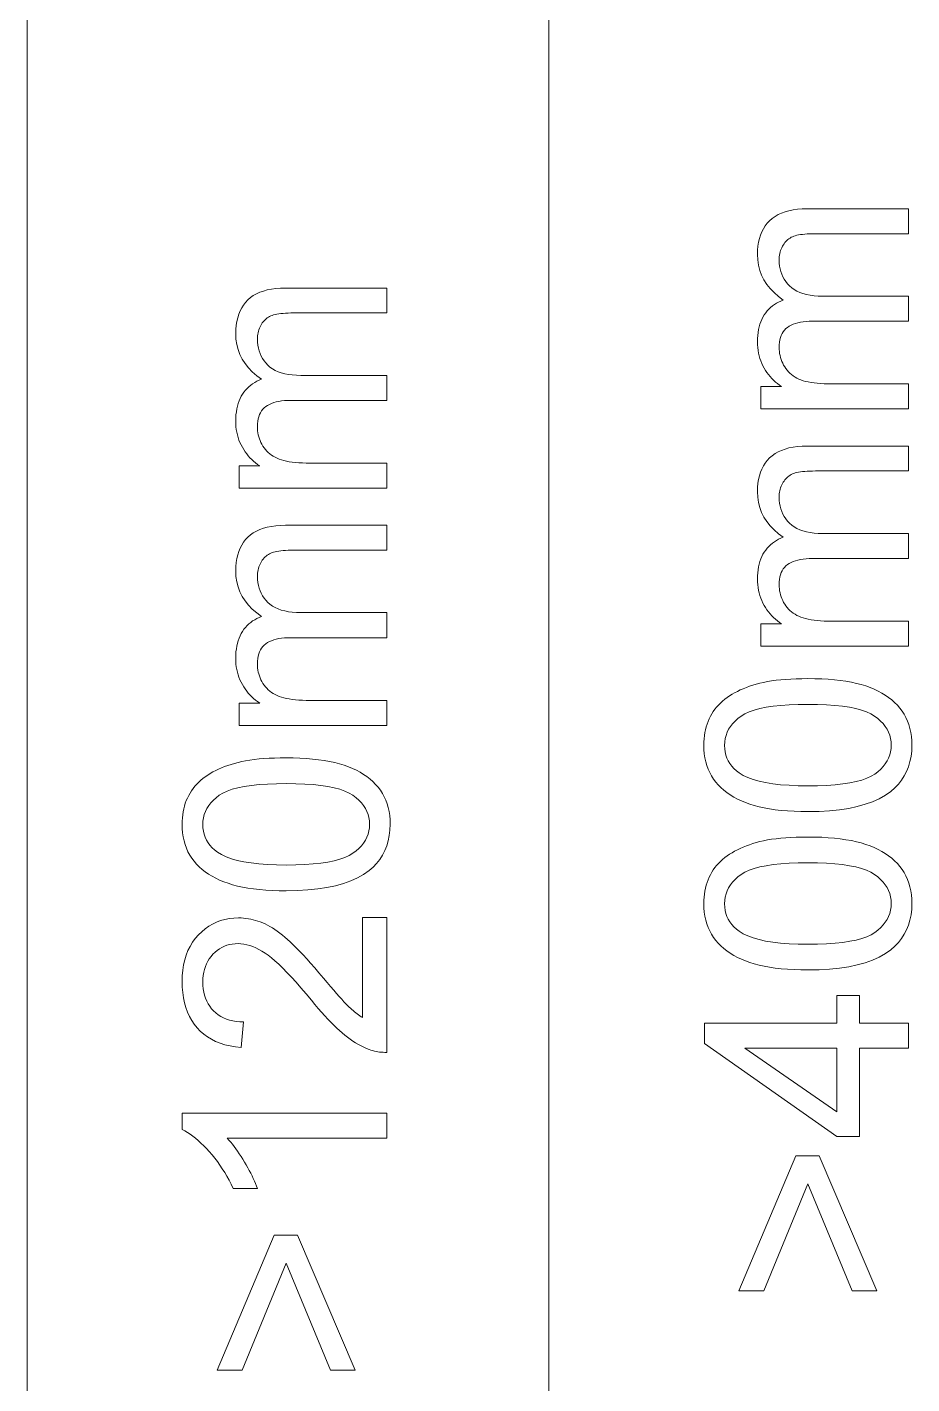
# Model space of a CAD drawing. Extents: x 23 to 417, y 3 to 294.
# Drawn here: x 189.83 to 194.17, y 16.62 to 23.27 of the extents above; entities that cross this region are included whole.
import ezdxf

# ---------------------------------------------------------------- set-up
doc = ezdxf.new("R2010")
doc.units = 0

msp = doc.modelspace()

# ---------------------------------------------------------------- linework, layer by layer
at = {"color": 7, "lineweight": 13}
for p, q in [((189.8308, 10.2717), (189.8308, 50.2717)), ((192.3915, 10.2717), (192.3915, 50.2717))]:
    msp.add_line(p, q, dxfattribs=at)
for points in [[(194.1562, 21.3986), (193.4317, 21.3986), (193.4317, 21.5084), (193.5334, 21.5084), (193.523, 21.5155), (193.5129, 21.523), (193.5033, 21.5309), (193.4942, 21.5393), (193.4854, 21.5482), (193.477, 21.5575), (193.4691, 21.5672), (193.4616, 21.5774), (193.4545, 21.588), (193.4478, 21.5991), (193.4416, 21.6106), (193.4361, 21.6224), (193.4313, 21.6345), (193.427, 21.6469), (193.4235, 21.6597), (193.4206, 21.6727), (193.4183, 21.6861), (193.4167, 21.6998), (193.4157, 21.7138), (193.4154, 21.7281), (193.4157, 21.7439), (193.4167, 21.7591), (193.4184, 21.7738), (193.4207, 21.7878), (193.4237, 21.8013), (193.4274, 21.8142), (193.4318, 21.8266), (193.4368, 21.8383), (193.4425, 21.8495), (193.4488, 21.8601), (193.4558, 21.8701), (193.4632, 21.8794), (193.4713, 21.8882), (193.4798, 21.8964), (193.4889, 21.904), (193.4985, 21.9109), (193.5086, 21.9173), (193.5193, 21.923), (193.5305, 21.9282), (193.5423, 21.9327), (193.5182, 21.9504), (193.4966, 21.9692), (193.4776, 21.9889), (193.4611, 22.0098), (193.4471, 22.0316), (193.4357, 22.0545), (193.4268, 22.0784), (193.4205, 22.1034), (193.4167, 22.1294), (193.4154, 22.1564), (193.416, 22.1775), (193.4178, 22.1976), (193.4208, 22.2166), (193.4249, 22.2347), (193.4303, 22.2518), (193.4369, 22.2679), (193.4446, 22.2829), (193.4536, 22.297), (193.4637, 22.3101), (193.4751, 22.3222), (193.4877, 22.3332), (193.5015, 22.3431), (193.5167, 22.3518), (193.5331, 22.3593), (193.5509, 22.3657), (193.5699, 22.3709), (193.5902, 22.375), (193.6118, 22.3779), (193.6347, 22.3796), (193.6589, 22.3802), (194.1562, 22.3802), (194.1562, 22.2581), (193.6998, 22.2581), (193.6855, 22.258), (193.672, 22.2576), (193.6593, 22.257), (193.6475, 22.2562), (193.6365, 22.2551), (193.6263, 22.2538), (193.6169, 22.2522), (193.6084, 22.2504), (193.6006, 22.2484), (193.5938, 22.2461), (193.5874, 22.2436), (193.5813, 22.2406), (193.5755, 22.2372), (193.5699, 22.2335), (193.5645, 22.2293), (193.5594, 22.2248), (193.5546, 22.2199), (193.55, 22.2146), (193.5457, 22.2089), (193.5416, 22.2028), (193.5378, 22.1964), (193.5345, 22.1898), (193.5315, 22.183), (193.5289, 22.176), (193.5267, 22.1687), (193.525, 22.1612), (193.5236, 22.1536), (193.5226, 22.1456), (193.522, 22.1375), (193.5218, 22.1292), (193.5223, 22.1141), (193.5238, 22.0996), (193.5264, 22.0857), (193.5299, 22.0722), (193.5345, 22.0592), (193.5401, 22.0468), (193.5467, 22.0349), (193.5543, 22.0235), (193.563, 22.0126), (193.5726, 22.0023), (193.5834, 21.9927), (193.5954, 21.9841), (193.6086, 21.9765), (193.623, 21.97), (193.6387, 21.9644), (193.6556, 21.9599), (193.6737, 21.9564), (193.693, 21.9538), (193.7135, 21.9523), (193.7353, 21.9518), (194.1562, 21.9518), (194.1562, 21.829), (193.6855, 21.829), (193.6695, 21.8287), (193.6544, 21.8278), (193.6401, 21.8263), (193.6266, 21.8242), (193.6139, 21.8215), (193.602, 21.8182), (193.591, 21.8143), (193.5807, 21.8098), (193.5713, 21.8047), (193.5627, 21.799), (193.5549, 21.7926), (193.548, 21.7855), (193.5419, 21.7776), (193.5365, 21.7689), (193.532, 21.7594), (193.5283, 21.7492), (193.5255, 21.7383), (193.5234, 21.7265), (193.5222, 21.714), (193.5218, 21.7008), (193.5221, 21.6905), (193.5229, 21.6804), (193.5242, 21.6704), (193.5262, 21.6606), (193.5286, 21.6509), (193.5316, 21.6414), (193.5352, 21.632), (193.5393, 21.6229), (193.5439, 21.6138), (193.5491, 21.6049), (193.5548, 21.5964), (193.561, 21.5883), (193.5677, 21.5807), (193.575, 21.5736), (193.5827, 21.567), (193.5909, 21.5609), (193.5996, 21.5552), (193.6089, 21.55), (193.6186, 21.5454), (193.6289, 21.5412), (193.6399, 21.5374), (193.6517, 21.534), (193.6646, 21.5311), (193.6783, 21.5285), (193.693, 21.5263), (193.7086, 21.5245), (193.7251, 21.5232), (193.7426, 21.5222), (193.761, 21.5216), (193.7803, 21.5214), (194.1562, 21.5214)], [(191.5955, 21.0101), (190.871, 21.0101), (190.871, 21.12), (190.9727, 21.12), (190.9623, 21.127), (190.9522, 21.1345), (190.9426, 21.1424), (190.9335, 21.1508), (190.9247, 21.1597), (190.9163, 21.169), (190.9084, 21.1787), (190.9009, 21.1889), (190.8938, 21.1996), (190.8871, 21.2107), (190.8809, 21.2222), (190.8754, 21.2339), (190.8706, 21.2461), (190.8663, 21.2585), (190.8628, 21.2712), (190.8599, 21.2843), (190.8576, 21.2976), (190.856, 21.3113), (190.855, 21.3253), (190.8547, 21.3396), (190.855, 21.3554), (190.856, 21.3706), (190.8577, 21.3853), (190.86, 21.3994), (190.863, 21.4128), (190.8667, 21.4258), (190.8711, 21.4381), (190.8761, 21.4498), (190.8818, 21.461), (190.8881, 21.4716), (190.8951, 21.4816), (190.9025, 21.491), (190.9106, 21.4998), (190.9191, 21.5079), (190.9282, 21.5155), (190.9378, 21.5225), (190.9479, 21.5288), (190.9586, 21.5346), (190.9698, 21.5397), (190.9816, 21.5442), (190.9575, 21.5619), (190.9359, 21.5807), (190.9169, 21.6005), (190.9004, 21.6213), (190.8864, 21.6431), (190.875, 21.666), (190.8661, 21.69), (190.8598, 21.7149), (190.856, 21.7409), (190.8547, 21.768), (190.8553, 21.789), (190.8571, 21.8091), (190.8601, 21.8282), (190.8642, 21.8462), (190.8696, 21.8633), (190.8762, 21.8794), (190.8839, 21.8945), (190.8929, 21.9085), (190.903, 21.9216), (190.9144, 21.9337), (190.927, 21.9447), (190.9408, 21.9546), (190.956, 21.9633), (190.9724, 21.9708), (190.9902, 21.9772), (191.0092, 21.9824), (191.0295, 21.9865), (191.0511, 21.9894), (191.074, 21.9911), (191.0982, 21.9917), (191.5955, 21.9917), (191.5955, 21.8696), (191.1391, 21.8696), (191.1248, 21.8695), (191.1113, 21.8691), (191.0986, 21.8685), (191.0868, 21.8677), (191.0758, 21.8666), (191.0656, 21.8653), (191.0562, 21.8638), (191.0477, 21.862), (191.0399, 21.8599), (191.0331, 21.8577), (191.0267, 21.8551), (191.0206, 21.8521), (191.0148, 21.8488), (191.0092, 21.845), (191.0038, 21.8409), (190.9987, 21.8363), (190.9939, 21.8314), (190.9893, 21.8261), (190.985, 21.8204), (190.9809, 21.8144), (190.9771, 21.808), (190.9738, 21.8014), (190.9708, 21.7945), (190.9682, 21.7875), (190.966, 21.7803), (190.9643, 21.7728), (190.9629, 21.7651), (190.9619, 21.7572), (190.9613, 21.749), (190.9611, 21.7407), (190.9616, 21.7257), (190.9631, 21.7112), (190.9657, 21.6972), (190.9692, 21.6837), (190.9738, 21.6708), (190.9794, 21.6583), (190.986, 21.6464), (190.9936, 21.635), (191.0023, 21.6242), (191.0119, 21.6138), (191.0227, 21.6042), (191.0347, 21.5956), (191.0479, 21.5881), (191.0623, 21.5815), (191.078, 21.576), (191.0949, 21.5714), (191.113, 21.5679), (191.1323, 21.5654), (191.1528, 21.5638), (191.1746, 21.5633), (191.5955, 21.5633), (191.5955, 21.4406), (191.1248, 21.4406), (191.1088, 21.4403), (191.0937, 21.4394), (191.0794, 21.4379), (191.0659, 21.4358), (191.0532, 21.433), (191.0413, 21.4297), (191.0303, 21.4258), (191.02, 21.4213), (191.0106, 21.4162), (191.002, 21.4105), (190.9942, 21.4042), (190.9873, 21.397), (190.9812, 21.3891), (190.9758, 21.3804), (190.9713, 21.371), (190.9676, 21.3608), (190.9648, 21.3498), (190.9627, 21.3381), (190.9615, 21.3256), (190.9611, 21.3123), (190.9614, 21.302), (190.9622, 21.2919), (190.9635, 21.2819), (190.9655, 21.2721), (190.9679, 21.2624), (190.9709, 21.2529), (190.9745, 21.2436), (190.9786, 21.2344), (190.9832, 21.2254), (190.9884, 21.2165), (190.9941, 21.2079), (191.0003, 21.1998), (191.007, 21.1923), (191.0143, 21.1852), (191.022, 21.1785), (191.0302, 21.1724), (191.0389, 21.1667), (191.0482, 21.1616), (191.0579, 21.1569), (191.0682, 21.1527), (191.0792, 21.1489), (191.091, 21.1456), (191.1039, 21.1426), (191.1176, 21.14), (191.1323, 21.1379), (191.1479, 21.1361), (191.1644, 21.1347), (191.1819, 21.1337), (191.2003, 21.1331), (191.2196, 21.1329), (191.5955, 21.1329)], [(194.1562, 20.2349), (193.4317, 20.2349), (193.4317, 20.3447), (193.5334, 20.3447), (193.523, 20.3518), (193.5129, 20.3593), (193.5033, 20.3672), (193.4942, 20.3756), (193.4854, 20.3844), (193.477, 20.3937), (193.4691, 20.4035), (193.4616, 20.4137), (193.4545, 20.4243), (193.4478, 20.4354), (193.4416, 20.4469), (193.4361, 20.4587), (193.4313, 20.4708), (193.427, 20.4832), (193.4235, 20.496), (193.4206, 20.509), (193.4183, 20.5224), (193.4167, 20.5361), (193.4157, 20.5501), (193.4154, 20.5644), (193.4157, 20.5802), (193.4167, 20.5954), (193.4184, 20.61), (193.4207, 20.6241), (193.4237, 20.6376), (193.4274, 20.6505), (193.4318, 20.6628), (193.4368, 20.6746), (193.4425, 20.6858), (193.4488, 20.6964), (193.4558, 20.7063), (193.4632, 20.7157), (193.4713, 20.7245), (193.4798, 20.7327), (193.4889, 20.7403), (193.4985, 20.7472), (193.5086, 20.7536), (193.5193, 20.7593), (193.5305, 20.7645), (193.5423, 20.769), (193.5182, 20.7867), (193.4966, 20.8055), (193.4776, 20.8252), (193.4611, 20.8461), (193.4471, 20.8679), (193.4357, 20.8908), (193.4268, 20.9147), (193.4205, 20.9397), (193.4167, 20.9657), (193.4154, 20.9927), (193.416, 21.0138), (193.4178, 21.0339), (193.4208, 21.0529), (193.4249, 21.071), (193.4303, 21.0881), (193.4369, 21.1041), (193.4446, 21.1192), (193.4536, 21.1333), (193.4637, 21.1464), (193.4751, 21.1585), (193.4877, 21.1695), (193.5015, 21.1794), (193.5167, 21.1881), (193.5331, 21.1956), (193.5509, 21.202), (193.5699, 21.2072), (193.5902, 21.2113), (193.6118, 21.2142), (193.6347, 21.2159), (193.6589, 21.2165), (194.1562, 21.2165), (194.1562, 21.0944), (193.6998, 21.0944), (193.6855, 21.0943), (193.672, 21.0939), (193.6593, 21.0933), (193.6475, 21.0925), (193.6365, 21.0914), (193.6263, 21.0901), (193.6169, 21.0885), (193.6084, 21.0867), (193.6006, 21.0847), (193.5938, 21.0824), (193.5874, 21.0799), (193.5813, 21.0769), (193.5755, 21.0735), (193.5699, 21.0698), (193.5645, 21.0656), (193.5594, 21.0611), (193.5546, 21.0562), (193.55, 21.0509), (193.5457, 21.0452), (193.5416, 21.0391), (193.5378, 21.0327), (193.5345, 21.0261), (193.5315, 21.0193), (193.5289, 21.0123), (193.5267, 21.005), (193.525, 20.9975), (193.5236, 20.9898), (193.5226, 20.9819), (193.522, 20.9738), (193.5218, 20.9655), (193.5223, 20.9504), (193.5238, 20.9359), (193.5264, 20.9219), (193.5299, 20.9085), (193.5345, 20.8955), (193.5401, 20.8831), (193.5467, 20.8712), (193.5543, 20.8598), (193.563, 20.8489), (193.5726, 20.8386), (193.5834, 20.829), (193.5954, 20.8204), (193.6086, 20.8128), (193.623, 20.8063), (193.6387, 20.8007), (193.6556, 20.7962), (193.6737, 20.7926), (193.693, 20.7901), (193.7135, 20.7886), (193.7353, 20.7881), (194.1562, 20.7881), (194.1562, 20.6653), (193.6855, 20.6653), (193.6695, 20.665), (193.6544, 20.6641), (193.6401, 20.6626), (193.6266, 20.6605), (193.6139, 20.6578), (193.602, 20.6545), (193.591, 20.6506), (193.5807, 20.6461), (193.5713, 20.641), (193.5627, 20.6353), (193.5549, 20.6289), (193.548, 20.6218), (193.5419, 20.6139), (193.5365, 20.6052), (193.532, 20.5957), (193.5283, 20.5855), (193.5255, 20.5746), (193.5234, 20.5628), (193.5222, 20.5503), (193.5218, 20.5371), (193.5221, 20.5268), (193.5229, 20.5167), (193.5242, 20.5067), (193.5262, 20.4969), (193.5286, 20.4872), (193.5316, 20.4777), (193.5352, 20.4683), (193.5393, 20.4591), (193.5439, 20.4501), (193.5491, 20.4412), (193.5548, 20.4327), (193.561, 20.4246), (193.5677, 20.417), (193.575, 20.4099), (193.5827, 20.4033), (193.5909, 20.3972), (193.5996, 20.3915), (193.6089, 20.3863), (193.6186, 20.3817), (193.6289, 20.3775), (193.6399, 20.3737), (193.6517, 20.3703), (193.6646, 20.3674), (193.6783, 20.3648), (193.693, 20.3626), (193.7086, 20.3608), (193.7251, 20.3595), (193.7426, 20.3585), (193.761, 20.3579), (193.7803, 20.3577), (194.1562, 20.3577)], [(191.5955, 19.8464), (190.871, 19.8464), (190.871, 19.9562), (190.9727, 19.9562), (190.9623, 19.9633), (190.9522, 19.9708), (190.9426, 19.9787), (190.9335, 19.9871), (190.9247, 19.996), (190.9163, 20.0053), (190.9084, 20.015), (190.9009, 20.0252), (190.8938, 20.0359), (190.8871, 20.047), (190.8809, 20.0584), (190.8754, 20.0702), (190.8706, 20.0823), (190.8663, 20.0948), (190.8628, 20.1075), (190.8599, 20.1206), (190.8576, 20.1339), (190.856, 20.1476), (190.855, 20.1616), (190.8547, 20.1759), (190.855, 20.1917), (190.856, 20.2069), (190.8577, 20.2216), (190.86, 20.2356), (190.863, 20.2491), (190.8667, 20.262), (190.8711, 20.2744), (190.8761, 20.2861), (190.8818, 20.2973), (190.8881, 20.3079), (190.8951, 20.3179), (190.9025, 20.3273), (190.9106, 20.336), (190.9191, 20.3442), (190.9282, 20.3518), (190.9378, 20.3588), (190.9479, 20.3651), (190.9586, 20.3709), (190.9698, 20.376), (190.9816, 20.3805), (190.9575, 20.3982), (190.9359, 20.417), (190.9169, 20.4368), (190.9004, 20.4576), (190.8864, 20.4794), (190.875, 20.5023), (190.8661, 20.5263), (190.8598, 20.5512), (190.856, 20.5772), (190.8547, 20.6043), (190.8553, 20.6253), (190.8571, 20.6454), (190.8601, 20.6644), (190.8642, 20.6825), (190.8696, 20.6996), (190.8762, 20.7157), (190.8839, 20.7308), (190.8929, 20.7448), (190.903, 20.7579), (190.9144, 20.77), (190.927, 20.781), (190.9408, 20.7909), (190.956, 20.7996), (190.9724, 20.8071), (190.9902, 20.8135), (191.0092, 20.8187), (191.0295, 20.8228), (191.0511, 20.8257), (191.074, 20.8274), (191.0982, 20.828), (191.5955, 20.828), (191.5955, 20.7059), (191.1391, 20.7059), (191.1248, 20.7058), (191.1113, 20.7054), (191.0986, 20.7048), (191.0868, 20.704), (191.0758, 20.7029), (191.0656, 20.7016), (191.0562, 20.7001), (191.0477, 20.6983), (191.0399, 20.6962), (191.0331, 20.694), (191.0267, 20.6914), (191.0206, 20.6884), (191.0148, 20.6851), (191.0092, 20.6813), (191.0038, 20.6772), (190.9987, 20.6726), (190.9939, 20.6677), (190.9893, 20.6624), (190.985, 20.6567), (190.9809, 20.6506), (190.9771, 20.6443), (190.9738, 20.6377), (190.9708, 20.6308), (190.9682, 20.6238), (190.966, 20.6165), (190.9643, 20.6091), (190.9629, 20.6014), (190.9619, 20.5935), (190.9613, 20.5853), (190.9611, 20.577), (190.9616, 20.562), (190.9631, 20.5475), (190.9657, 20.5335), (190.9692, 20.52), (190.9738, 20.5071), (190.9794, 20.4946), (190.986, 20.4827), (190.9936, 20.4713), (191.0023, 20.4605), (191.0119, 20.4501), (191.0227, 20.4405), (191.0347, 20.4319), (191.0479, 20.4244), (191.0623, 20.4178), (191.078, 20.4122), (191.0949, 20.4077), (191.113, 20.4042), (191.1323, 20.4016), (191.1528, 20.4001), (191.1746, 20.3996), (191.5955, 20.3996), (191.5955, 20.2768), (191.1248, 20.2768), (191.1088, 20.2765), (191.0937, 20.2756), (191.0794, 20.2741), (191.0659, 20.272), (191.0532, 20.2693), (191.0413, 20.266), (191.0303, 20.2621), (191.02, 20.2576), (191.0106, 20.2525), (191.002, 20.2468), (190.9942, 20.2404), (190.9873, 20.2333), (190.9812, 20.2254), (190.9758, 20.2167), (190.9713, 20.2073), (190.9676, 20.1971), (190.9648, 20.1861), (190.9627, 20.1744), (190.9615, 20.1619), (190.9611, 20.1486), (190.9614, 20.1383), (190.9622, 20.1282), (190.9635, 20.1182), (190.9655, 20.1084), (190.9679, 20.0987), (190.9709, 20.0892), (190.9745, 20.0799), (190.9786, 20.0707), (190.9832, 20.0616), (190.9884, 20.0528), (190.9941, 20.0442), (191.0003, 20.0361), (191.007, 20.0285), (191.0143, 20.0214), (191.022, 20.0148), (191.0302, 20.0087), (191.0389, 20.003), (191.0482, 19.9979), (191.0579, 19.9932), (191.0682, 19.989), (191.0792, 19.9852), (191.091, 19.9819), (191.1039, 19.9789), (191.1176, 19.9763), (191.1323, 19.9741), (191.1479, 19.9724), (191.1644, 19.971), (191.1819, 19.97), (191.2003, 19.9694), (191.2196, 19.9692), (191.5955, 19.9692)], [(193.663, 19.4238), (193.6282, 19.4242), (193.5948, 19.4253), (193.5628, 19.4271), (193.5322, 19.4297), (193.5029, 19.433), (193.4751, 19.437), (193.4486, 19.4417), (193.4235, 19.4472), (193.3998, 19.4534), (193.3775, 19.4603), (193.3564, 19.468), (193.3363, 19.4764), (193.3171, 19.4854), (193.299, 19.4952), (193.2818, 19.5057), (193.2656, 19.5169), (193.2504, 19.5288), (193.2362, 19.5414), (193.223, 19.5548), (193.2107, 19.5688), (193.1996, 19.5836), (193.1896, 19.5991), (193.1808, 19.6153), (193.1732, 19.6323), (193.1667, 19.6501), (193.1615, 19.6685), (193.1574, 19.6878), (193.1544, 19.7077), (193.1527, 19.7284), (193.1521, 19.7499), (193.1524, 19.7658), (193.1534, 19.7813), (193.155, 19.7964), (193.1573, 19.8111), (193.1602, 19.8254), (193.1637, 19.8394), (193.168, 19.8529), (193.1728, 19.866), (193.1783, 19.8788), (193.1845, 19.8911), (193.1913, 19.903), (193.1986, 19.9145), (193.2065, 19.9256), (193.215, 19.9363), (193.224, 19.9465), (193.2337, 19.9563), (193.2439, 19.9657), (193.2547, 19.9747), (193.266, 19.9832), (193.2779, 19.9914), (193.2904, 19.9991), (193.3034, 20.0065), (193.317, 20.0136), (193.331, 20.0203), (193.3456, 20.0267), (193.3608, 20.0327), (193.3764, 20.0384), (193.3926, 20.0438), (193.4094, 20.0488), (193.4266, 20.0534), (193.4448, 20.0577), (193.4641, 20.0615), (193.4847, 20.0649), (193.5065, 20.0679), (193.5296, 20.0703), (193.5538, 20.0724), (193.5793, 20.0739), (193.606, 20.0751), (193.6339, 20.0757), (193.663, 20.076), (193.6975, 20.0756), (193.7307, 20.0745), (193.7625, 20.0727), (193.7929, 20.0702), (193.822, 20.0669), (193.8497, 20.0629), (193.8761, 20.0582), (193.9011, 20.0528), (193.9248, 20.0467), (193.9471, 20.0398), (193.9682, 20.0322), (193.9884, 20.0239), (194.0076, 20.0149), (194.0257, 20.0051), (194.0429, 19.9947), (194.0592, 19.9835), (194.0744, 19.9716), (194.0887, 19.959), (194.1019, 19.9457), (194.1142, 19.9317), (194.1254, 19.9169), (194.1355, 19.9014), (194.1443, 19.8851), (194.152, 19.8681), (194.1585, 19.8503), (194.1638, 19.8317), (194.1679, 19.8124), (194.1709, 19.7923), (194.1726, 19.7715), (194.1732, 19.7499), (194.1722, 19.7216), (194.1691, 19.6945), (194.1639, 19.6687), (194.1566, 19.6441), (194.1473, 19.6208), (194.1359, 19.5987), (194.1224, 19.5779), (194.1069, 19.5582), (194.0892, 19.5399), (194.0695, 19.5227), (194.043, 19.504), (194.0133, 19.4871), (193.9805, 19.4723), (193.9446, 19.4594), (193.9055, 19.4486), (193.8633, 19.4397), (193.8179, 19.4327), (193.7694, 19.4278), (193.7178, 19.4248)], [(193.663, 19.55), (193.7106, 19.5506), (193.7549, 19.5523), (193.7959, 19.5552), (193.8336, 19.5593), (193.8681, 19.5644), (193.8992, 19.5708), (193.927, 19.5783), (193.9516, 19.5869), (193.9728, 19.5967), (193.9908, 19.6077), (194.0062, 19.6195), (194.0201, 19.6318), (194.0323, 19.6447), (194.0429, 19.6581), (194.0519, 19.6721), (194.0592, 19.6865), (194.0649, 19.7016), (194.069, 19.7171), (194.0715, 19.7332), (194.0723, 19.7499), (194.0715, 19.7665), (194.069, 19.7827), (194.0649, 19.7982), (194.0592, 19.8133), (194.0518, 19.8277), (194.0428, 19.8417), (194.0322, 19.8551), (194.0199, 19.868), (194.006, 19.8803), (193.9904, 19.8921), (193.9724, 19.9031), (193.9511, 19.9129), (193.9266, 19.9215), (193.8987, 19.929), (193.8676, 19.9354), (193.8333, 19.9405), (193.7956, 19.9446), (193.7547, 19.9475), (193.7105, 19.9492), (193.663, 19.9498), (193.6153, 19.9492), (193.5708, 19.9475), (193.5298, 19.9446), (193.492, 19.9405), (193.4575, 19.9354), (193.4263, 19.929), (193.3985, 19.9215), (193.374, 19.9129), (193.3528, 19.9031), (193.3349, 19.8921), (193.3195, 19.8803), (193.3057, 19.8679), (193.2935, 19.855), (193.2829, 19.8415), (193.274, 19.8274), (193.2667, 19.8128), (193.261, 19.7976), (193.257, 19.7818), (193.2545, 19.7654), (193.2537, 19.7485), (193.2544, 19.732), (193.2566, 19.7161), (193.2602, 19.7009), (193.2652, 19.6863), (193.2716, 19.6725), (193.2795, 19.6593), (193.2888, 19.6468), (193.2996, 19.635), (193.3117, 19.6239), (193.3253, 19.6135), (193.3452, 19.6014), (193.3681, 19.5906), (193.3941, 19.5811), (193.4232, 19.5729), (193.4555, 19.5659), (193.4908, 19.5602), (193.5292, 19.5557), (193.5707, 19.5526), (193.6153, 19.5507)], [(191.1023, 19.0354), (191.0675, 19.0357), (191.0341, 19.0368), (191.0021, 19.0387), (190.9715, 19.0412), (190.9422, 19.0445), (190.9144, 19.0485), (190.8879, 19.0532), (190.8628, 19.0587), (190.8391, 19.0649), (190.8168, 19.0719), (190.7957, 19.0795), (190.7756, 19.0879), (190.7564, 19.097), (190.7383, 19.1067), (190.7211, 19.1172), (190.7049, 19.1284), (190.6897, 19.1403), (190.6755, 19.153), (190.6623, 19.1663), (190.65, 19.1803), (190.6389, 19.1951), (190.6289, 19.2106), (190.6201, 19.2268), (190.6125, 19.2438), (190.606, 19.2616), (190.6008, 19.2801), (190.5967, 19.2993), (190.5937, 19.3193), (190.592, 19.34), (190.5914, 19.3614), (190.5917, 19.3773), (190.5927, 19.3928), (190.5943, 19.4079), (190.5966, 19.4227), (190.5995, 19.437), (190.603, 19.4509), (190.6073, 19.4644), (190.6121, 19.4776), (190.6176, 19.4903), (190.6238, 19.5026), (190.6306, 19.5146), (190.6379, 19.5261), (190.6458, 19.5371), (190.6543, 19.5478), (190.6633, 19.558), (190.673, 19.5679), (190.6832, 19.5773), (190.694, 19.5862), (190.7053, 19.5948), (190.7172, 19.6029), (190.7297, 19.6106), (190.7427, 19.618), (190.7563, 19.6251), (190.7703, 19.6318), (190.7849, 19.6382), (190.8001, 19.6442), (190.8157, 19.6499), (190.8319, 19.6553), (190.8487, 19.6603), (190.8659, 19.665), (190.8841, 19.6693), (190.9034, 19.6731), (190.924, 19.6765), (190.9458, 19.6794), (190.9689, 19.6819), (190.9931, 19.6839), (191.0186, 19.6855), (191.0453, 19.6866), (191.0732, 19.6873), (191.1023, 19.6875), (191.1368, 19.6871), (191.17, 19.686), (191.2018, 19.6842), (191.2322, 19.6817), (191.2613, 19.6784), (191.289, 19.6745), (191.3154, 19.6698), (191.3404, 19.6643), (191.3641, 19.6582), (191.3864, 19.6513), (191.4075, 19.6437), (191.4277, 19.6354), (191.4469, 19.6264), (191.465, 19.6167), (191.4822, 19.6062), (191.4985, 19.5951), (191.5137, 19.5832), (191.528, 19.5706), (191.5412, 19.5572), (191.5535, 19.5432), (191.5647, 19.5284), (191.5748, 19.5129), (191.5836, 19.4966), (191.5913, 19.4796), (191.5978, 19.4618), (191.6031, 19.4432), (191.6072, 19.4239), (191.6102, 19.4038), (191.6119, 19.383), (191.6125, 19.3614), (191.6115, 19.3331), (191.6084, 19.3061), (191.6032, 19.2802), (191.5959, 19.2557), (191.5866, 19.2323), (191.5752, 19.2102), (191.5617, 19.1894), (191.5462, 19.1698), (191.5285, 19.1514), (191.5089, 19.1343), (191.4823, 19.1155), (191.4526, 19.0987), (191.4198, 19.0838), (191.3839, 19.071), (191.3448, 19.0601), (191.3026, 19.0512), (191.2572, 19.0443), (191.2087, 19.0393), (191.1571, 19.0364)], [(191.1023, 19.1616), (191.1499, 19.1621), (191.1942, 19.1639), (191.2352, 19.1667), (191.2729, 19.1708), (191.3074, 19.176), (191.3385, 19.1823), (191.3663, 19.1898), (191.3909, 19.1985), (191.4121, 19.2083), (191.4301, 19.2192), (191.4455, 19.231), (191.4594, 19.2433), (191.4716, 19.2562), (191.4822, 19.2696), (191.4912, 19.2836), (191.4985, 19.2981), (191.5042, 19.3131), (191.5083, 19.3287), (191.5108, 19.3448), (191.5116, 19.3614), (191.5108, 19.3781), (191.5083, 19.3942), (191.5042, 19.4098), (191.4985, 19.4248), (191.4911, 19.4393), (191.4821, 19.4532), (191.4715, 19.4666), (191.4592, 19.4795), (191.4453, 19.4919), (191.4297, 19.5036), (191.4117, 19.5146), (191.3904, 19.5244), (191.3659, 19.533), (191.338, 19.5405), (191.3069, 19.5469), (191.2726, 19.5521), (191.2349, 19.5561), (191.194, 19.559), (191.1498, 19.5607), (191.1023, 19.5613), (191.0546, 19.5607), (191.0101, 19.559), (190.9691, 19.5561), (190.9313, 19.5521), (190.8968, 19.5469), (190.8656, 19.5405), (190.8378, 19.533), (190.8133, 19.5244), (190.7921, 19.5146), (190.7742, 19.5036), (190.7588, 19.4918), (190.745, 19.4795), (190.7328, 19.4665), (190.7222, 19.453), (190.7133, 19.4389), (190.706, 19.4243), (190.7003, 19.4091), (190.6963, 19.3933), (190.6938, 19.377), (190.693, 19.3601), (190.6937, 19.3435), (190.6959, 19.3276), (190.6995, 19.3124), (190.7045, 19.2979), (190.7109, 19.284), (190.7188, 19.2708), (190.7281, 19.2584), (190.7389, 19.2466), (190.751, 19.2354), (190.7646, 19.225), (190.7845, 19.2129), (190.8074, 19.2022), (190.8334, 19.1926), (190.8625, 19.1844), (190.8948, 19.1774), (190.9301, 19.1717), (190.9685, 19.1673), (191.01, 19.1641), (191.0546, 19.1622)], [(193.663, 18.6469), (193.6282, 18.6473), (193.5948, 18.6484), (193.5628, 18.6502), (193.5322, 18.6527), (193.5029, 18.656), (193.4751, 18.66), (193.4486, 18.6648), (193.4235, 18.6703), (193.3998, 18.6765), (193.3775, 18.6834), (193.3564, 18.691), (193.3363, 18.6994), (193.3171, 18.7085), (193.299, 18.7183), (193.2818, 18.7288), (193.2656, 18.74), (193.2504, 18.7519), (193.2362, 18.7645), (193.223, 18.7778), (193.2107, 18.7918), (193.1996, 18.8066), (193.1896, 18.8221), (193.1808, 18.8384), (193.1732, 18.8554), (193.1667, 18.8731), (193.1615, 18.8916), (193.1574, 18.9108), (193.1544, 18.9308), (193.1527, 18.9515), (193.1521, 18.973), (193.1524, 18.9889), (193.1534, 19.0044), (193.155, 19.0195), (193.1573, 19.0342), (193.1602, 19.0485), (193.1637, 19.0624), (193.168, 19.0759), (193.1728, 19.0891), (193.1783, 19.1018), (193.1845, 19.1142), (193.1913, 19.1261), (193.1986, 19.1376), (193.2065, 19.1487), (193.215, 19.1593), (193.224, 19.1696), (193.2337, 19.1794), (193.2439, 19.1888), (193.2547, 19.1978), (193.266, 19.2063), (193.2779, 19.2144), (193.2904, 19.2222), (193.3034, 19.2296), (193.317, 19.2366), (193.331, 19.2433), (193.3456, 19.2497), (193.3608, 19.2558), (193.3764, 19.2615), (193.3926, 19.2668), (193.4094, 19.2718), (193.4266, 19.2765), (193.4448, 19.2808), (193.4641, 19.2846), (193.4847, 19.288), (193.5065, 19.2909), (193.5296, 19.2934), (193.5538, 19.2954), (193.5793, 19.297), (193.606, 19.2981), (193.6339, 19.2988), (193.663, 19.299), (193.6975, 19.2986), (193.7307, 19.2976), (193.7625, 19.2958), (193.7929, 19.2932), (193.822, 19.29), (193.8497, 19.286), (193.8761, 19.2813), (193.9011, 19.2759), (193.9248, 19.2697), (193.9471, 19.2629), (193.9682, 19.2553), (193.9884, 19.247), (194.0076, 19.2379), (194.0257, 19.2282), (194.0429, 19.2178), (194.0592, 19.2066), (194.0744, 19.1947), (194.0887, 19.1821), (194.1019, 19.1688), (194.1142, 19.1547), (194.1254, 19.14), (194.1355, 19.1244), (194.1443, 19.1082), (194.152, 19.0911), (194.1585, 19.0733), (194.1638, 19.0548), (194.1679, 19.0354), (194.1709, 19.0154), (194.1726, 18.9945), (194.1732, 18.973), (194.1722, 18.9447), (194.1691, 18.9176), (194.1639, 18.8918), (194.1566, 18.8672), (194.1473, 18.8439), (194.1359, 18.8218), (194.1224, 18.8009), (194.1069, 18.7813), (194.0892, 18.7629), (194.0695, 18.7458), (194.043, 18.727), (194.0133, 18.7102), (193.9805, 18.6954), (193.9446, 18.6825), (193.9055, 18.6716), (193.8633, 18.6627), (193.8179, 18.6558), (193.7694, 18.6509), (193.7178, 18.6479)], [(193.663, 18.7731), (193.7106, 18.7737), (193.7549, 18.7754), (193.7959, 18.7783), (193.8336, 18.7823), (193.8681, 18.7875), (193.8992, 18.7938), (193.927, 18.8013), (193.9516, 18.81), (193.9728, 18.8198), (193.9908, 18.8307), (194.0062, 18.8425), (194.0201, 18.8549), (194.0323, 18.8677), (194.0429, 18.8812), (194.0519, 18.8951), (194.0592, 18.9096), (194.0649, 18.9246), (194.069, 18.9402), (194.0715, 18.9563), (194.0723, 18.973), (194.0715, 18.9896), (194.069, 19.0057), (194.0649, 19.0213), (194.0592, 19.0363), (194.0518, 19.0508), (194.0428, 19.0648), (194.0322, 19.0782), (194.0199, 19.091), (194.006, 19.1034), (193.9904, 19.1152), (193.9724, 19.1261), (193.9511, 19.1359), (193.9266, 19.1446), (193.8987, 19.1521), (193.8676, 19.1584), (193.8333, 19.1636), (193.7956, 19.1676), (193.7547, 19.1705), (193.7105, 19.1722), (193.663, 19.1728), (193.6153, 19.1722), (193.5708, 19.1705), (193.5298, 19.1676), (193.492, 19.1636), (193.4575, 19.1584), (193.4263, 19.1521), (193.3985, 19.1446), (193.374, 19.1359), (193.3528, 19.1261), (193.3349, 19.1152), (193.3195, 19.1034), (193.3057, 19.091), (193.2935, 19.078), (193.2829, 19.0645), (193.274, 19.0505), (193.2667, 19.0358), (193.261, 19.0206), (193.257, 19.0048), (193.2545, 18.9885), (193.2537, 18.9716), (193.2544, 18.955), (193.2566, 18.9391), (193.2602, 18.9239), (193.2652, 18.9094), (193.2716, 18.8955), (193.2795, 18.8824), (193.2888, 18.8699), (193.2996, 18.8581), (193.3117, 18.847), (193.3253, 18.8365), (193.3452, 18.8245), (193.3681, 18.8137), (193.3941, 18.8042), (193.4232, 18.7959), (193.4555, 18.7889), (193.4908, 18.7832), (193.5292, 18.7788), (193.5707, 18.7756), (193.6153, 18.7737)], [(191.4775, 18.9037), (191.5955, 18.9037), (191.5955, 18.2427), (191.5866, 18.2426), (191.5779, 18.2429), (191.5692, 18.2435), (191.5605, 18.2444), (191.552, 18.2456), (191.5435, 18.2472), (191.5351, 18.2492), (191.5267, 18.2515), (191.5184, 18.2541), (191.5102, 18.2571), (191.4967, 18.2624), (191.4833, 18.2684), (191.4699, 18.2749), (191.4565, 18.2821), (191.4432, 18.2899), (191.4299, 18.2983), (191.4167, 18.3073), (191.4035, 18.3169), (191.3903, 18.3271), (191.3772, 18.3379), (191.3639, 18.3495), (191.3502, 18.3621), (191.3361, 18.3757), (191.3215, 18.3903), (191.3066, 18.4058), (191.2912, 18.4224), (191.2755, 18.44), (191.2593, 18.4585), (191.2428, 18.478), (191.2258, 18.4985), (191.1996, 18.5301), (191.1745, 18.5595), (191.1505, 18.5868), (191.1277, 18.612), (191.106, 18.6351), (191.0853, 18.6561), (191.0658, 18.675), (191.0474, 18.6917), (191.0301, 18.7063), (191.014, 18.7189), (190.9984, 18.7297), (190.9831, 18.7395), (190.9679, 18.7481), (190.9528, 18.7555), (190.938, 18.7618), (190.9233, 18.767), (190.9088, 18.771), (190.8945, 18.7739), (190.8803, 18.7756), (190.8663, 18.7762), (190.8519, 18.7756), (190.838, 18.7741), (190.8245, 18.7715), (190.8115, 18.7678), (190.799, 18.7631), (190.7869, 18.7574), (190.7753, 18.7506), (190.7641, 18.7428), (190.7534, 18.7339), (190.7431, 18.724), (190.7336, 18.7132), (190.7251, 18.7018), (190.7176, 18.6898), (190.7111, 18.6772), (190.7056, 18.6639), (190.701, 18.6499), (190.6975, 18.6354), (190.695, 18.6202), (190.6935, 18.6044), (190.693, 18.5879), (190.6936, 18.5705), (190.6951, 18.5538), (190.6978, 18.5379), (190.7015, 18.5226), (190.7063, 18.5081), (190.7122, 18.4942), (190.7191, 18.4811), (190.7271, 18.4687), (190.7361, 18.457), (190.7462, 18.446), (190.7573, 18.4359), (190.7691, 18.4268), (190.7818, 18.4188), (190.7953, 18.4118), (190.8097, 18.4059), (190.8248, 18.4011), (190.8408, 18.3973), (190.8575, 18.3945), (190.8752, 18.3928), (190.8936, 18.3921), (190.8806, 18.2659), (190.853, 18.2692), (190.8268, 18.274), (190.8019, 18.2802), (190.7784, 18.2878), (190.7562, 18.2968), (190.7354, 18.3073), (190.7159, 18.3192), (190.6977, 18.3325), (190.6809, 18.3473), (190.6654, 18.3635), (190.6513, 18.381), (190.6387, 18.3996), (190.6276, 18.4194), (190.618, 18.4404), (190.6099, 18.4626), (190.6032, 18.4858), (190.598, 18.5103), (190.5943, 18.5359), (190.5921, 18.5627), (190.5914, 18.5906), (190.5922, 18.6188), (190.5946, 18.6458), (190.5986, 18.6716), (190.6042, 18.6962), (190.6113, 18.7195), (190.6201, 18.7417), (190.6305, 18.7627), (190.6425, 18.7825), (190.656, 18.8011), (190.6712, 18.8185), (190.6875, 18.8344), (190.7046, 18.8487), (190.7225, 18.8612), (190.7411, 18.8721), (190.7605, 18.8814), (190.7807, 18.8889), (190.8016, 18.8948), (190.8233, 18.899), (190.8458, 18.9015), (190.869, 18.9024), (190.881, 18.9021), (190.8929, 18.9014), (190.9048, 18.9001), (190.9167, 18.8984), (190.9285, 18.8962), (190.9403, 18.8935), (190.952, 18.8903), (190.9637, 18.8866), (190.9754, 18.8825), (190.987, 18.8778), (190.9987, 18.8726), (191.0105, 18.8667), (191.0224, 18.8601), (191.0344, 18.853), (191.0465, 18.8451), (191.0588, 18.8367), (191.0712, 18.8275), (191.0837, 18.8178), (191.0964, 18.8074), (191.1091, 18.7963), (191.1224, 18.7841), (191.1367, 18.7705), (191.1519, 18.7553), (191.168, 18.7387), (191.1852, 18.7205), (191.2032, 18.7008), (191.2223, 18.6796), (191.2423, 18.6569), (191.2632, 18.6327), (191.2851, 18.607), (191.3031, 18.5857), (191.3198, 18.566), (191.3354, 18.5478), (191.3498, 18.5312), (191.363, 18.5163), (191.3749, 18.5029), (191.3857, 18.4911), (191.3953, 18.4808), (191.4037, 18.4722), (191.411, 18.4651), (191.4176, 18.4589), (191.4242, 18.453), (191.4308, 18.4473), (191.4375, 18.4418), (191.4441, 18.4365), (191.4508, 18.4314), (191.4574, 18.4265), (191.4641, 18.4219), (191.4708, 18.4175), (191.4775, 18.4133)], [(194.1562, 18.2635), (193.9167, 18.2635), (193.9167, 17.8297), (193.8042, 17.8297), (193.1562, 18.286), (193.1562, 18.3863), (193.8042, 18.3863), (193.8042, 18.5214), (193.9167, 18.5214), (193.9167, 18.3863), (194.1562, 18.3863)], [(193.8042, 18.2635), (193.3533, 18.2635), (193.8042, 17.9504)], [(191.5955, 17.944), (191.5955, 17.8212), (190.8131, 17.8212), (190.8215, 17.812), (190.83, 17.8023), (190.8385, 17.7921), (190.8469, 17.7813), (190.8554, 17.7699), (190.8638, 17.758), (190.8723, 17.7456), (190.8807, 17.7326), (190.8892, 17.719), (190.8977, 17.7049), (190.9059, 17.6906), (190.9137, 17.6767), (190.9211, 17.663), (190.9281, 17.6497), (190.9347, 17.6366), (190.9408, 17.6238), (190.9465, 17.6113), (190.9518, 17.5991), (190.9566, 17.5872), (190.9611, 17.5756), (190.8424, 17.5756), (190.8325, 17.596), (190.8222, 17.6158), (190.8115, 17.6351), (190.8004, 17.6539), (190.7889, 17.6721), (190.7769, 17.6899), (190.7646, 17.7071), (190.7518, 17.7238), (190.7386, 17.74), (190.7251, 17.7557), (190.7113, 17.7707), (190.6977, 17.7847), (190.6841, 17.7979), (190.6706, 17.8102), (190.6572, 17.8215), (190.6439, 17.832), (190.6306, 17.8415), (190.6175, 17.8502), (190.6044, 17.858), (190.5914, 17.8648), (190.5914, 17.944)], [(193.7189, 17.7349), (194.002, 17.0725), (193.8799, 17.0725), (193.6623, 17.5971), (193.4468, 17.0725), (193.3247, 17.0725), (193.6043, 17.7349)], [(191.1582, 17.3464), (191.4413, 16.6841), (191.3192, 16.6841), (191.1016, 17.2086), (190.8861, 16.6841), (190.764, 16.6841), (191.0436, 17.3464)]]:
    msp.add_lwpolyline(points, close=True, dxfattribs=at)

doc.saveas('drawing.dxf')
